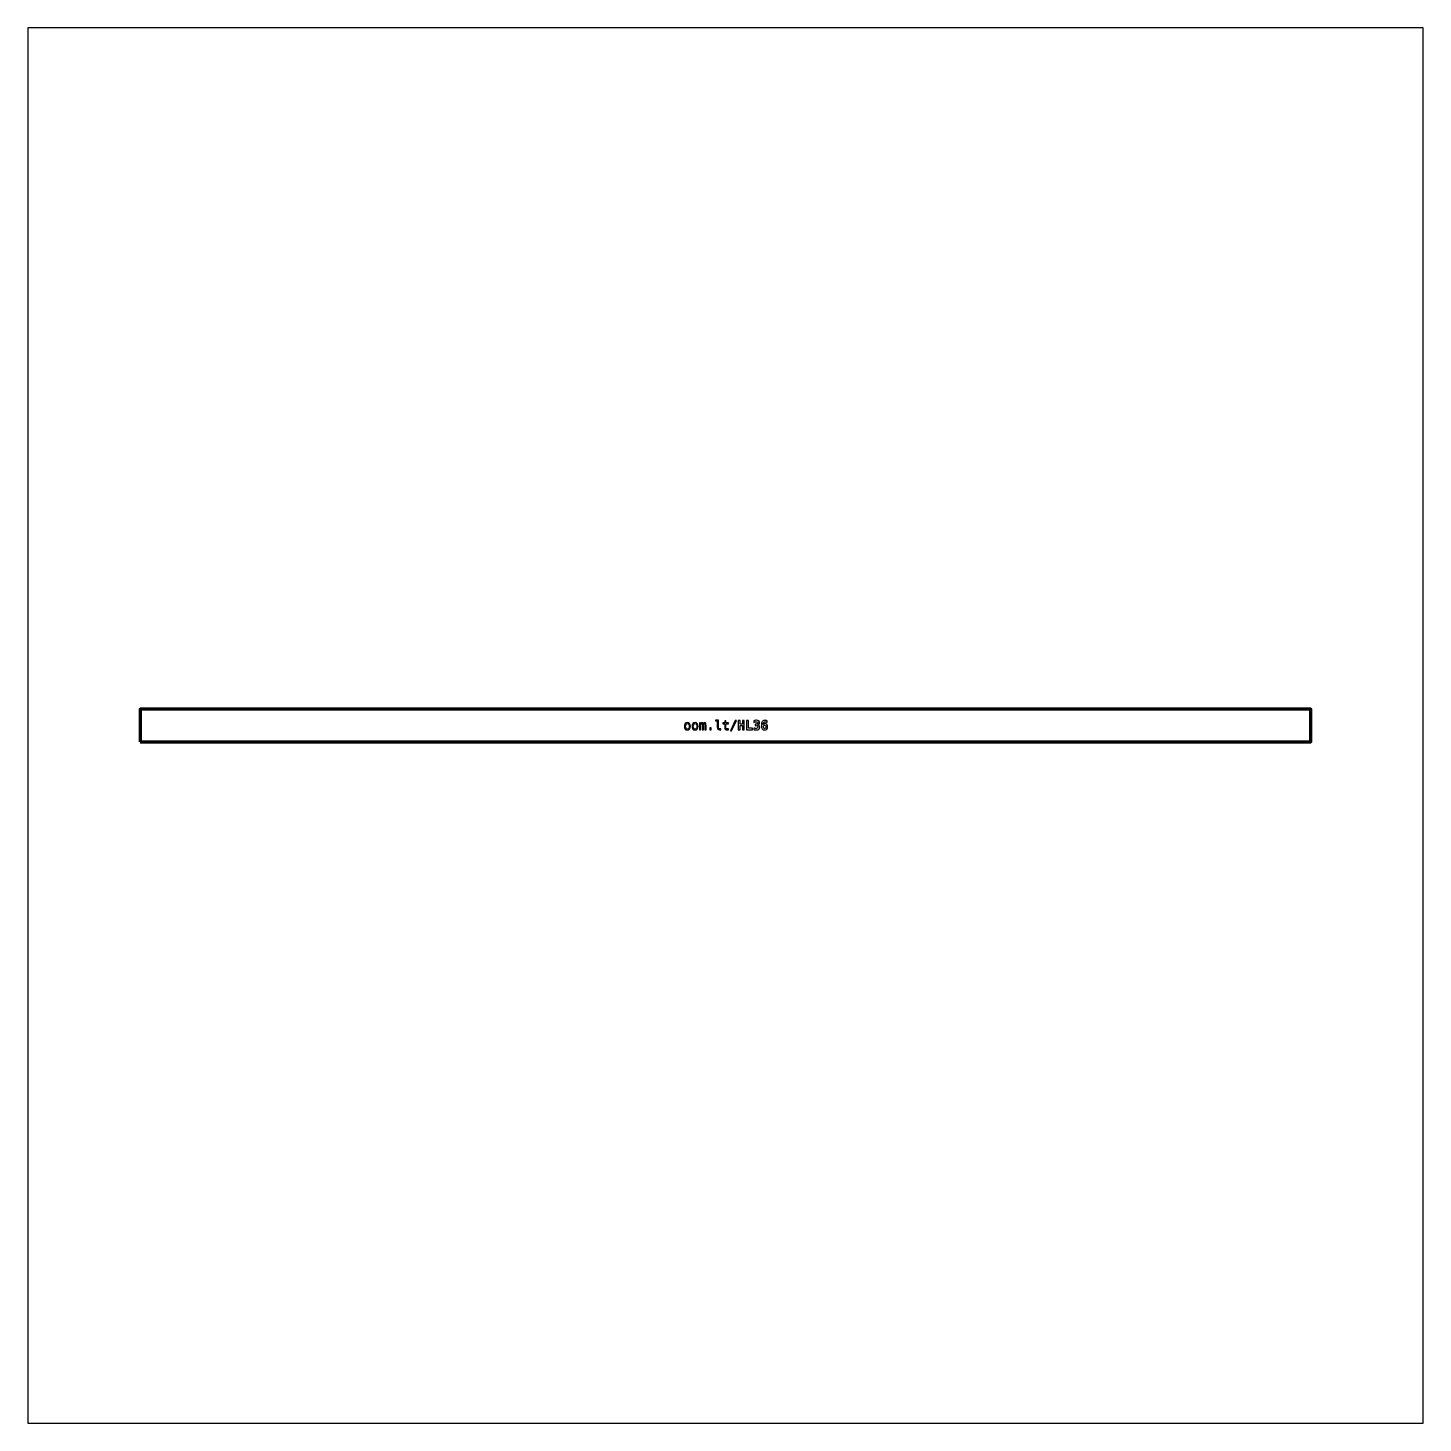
# Model space of a CAD drawing. Header units: centimetres. Extents: x -15.9 to -5, y -20.3 to -9.4.
import ezdxf

# ---------------------------------------------------------------- set-up
doc = ezdxf.new("R2010")
doc.units = ezdxf.units.CM
doc.header["$MEASUREMENT"] = 0
doc.layers.add('Layer 1', color=7, linetype='Continuous')

msp = doc.modelspace()

# ---------------------------------------------------------------- linework, layer by layer
at = {"layer": 'Layer 1', "color": 7}
msp.add_lwpolyline([(-15.95, -20.3), (-5.05, -20.3), (-5.05, -9.4), (-15.95, -9.4), (-15.95, -20.3)], close=True, dxfattribs=at)
at = {"layer": 'Layer 1', "color": 7, "lineweight": 100}
msp.add_lwpolyline([(-15.072, -14.977), (-5.928, -14.977), (-5.928, -14.723), (-15.072, -14.723), (-15.072, -14.977)], close=True, dxfattribs=at)
at = {"layer": 'Layer 1', "color": 250}
for points, knots in [([(-10.55587, -14.8638), (-10.55587, -14.86784), (-10.55513, -14.87087), (-10.55365, -14.87292), (-10.55365, -14.87292), (-10.55217, -14.87497), (-10.54998, -14.876), (-10.54708, -14.876), (-10.54708, -14.876), (-10.54708, -14.876), (-10.53658, -14.876), (-10.53658, -14.876), (-10.53658, -14.876), (-10.53658, -14.876), (-10.53658, -14.88362), (-10.53658, -14.88362), (-10.53658, -14.88362), (-10.53658, -14.88362), (-10.54795, -14.88362), (-10.54795, -14.88362), (-10.54795, -14.88362), (-10.55333, -14.88362), (-10.55748, -14.88189), (-10.56043, -14.87844), (-10.56043, -14.87844), (-10.56338, -14.87499), (-10.56485, -14.8701), (-10.56485, -14.8638), (-10.56485, -14.8638), (-10.56485, -14.8638), (-10.56485, -14.81413), (-10.56485, -14.81413), (-10.56485, -14.81413), (-10.56485, -14.81413), (-10.57925, -14.81413), (-10.57925, -14.81413), (-10.57925, -14.81413), (-10.57925, -14.81413), (-10.57925, -14.8071), (-10.57925, -14.8071), (-10.57925, -14.8071), (-10.57925, -14.8071), (-10.55587, -14.8071), (-10.55587, -14.8071), (-10.55587, -14.8071), (-10.55587, -14.8071), (-10.55587, -14.8638), (-10.55587, -14.8638)], [0, 0, 0, 0, 0.08333333, 0.08333333, 0.08333333, 0.08333333, 0.16666667, 0.16666667, 0.16666667, 0.16666667, 0.25, 0.25, 0.25, 0.25, 0.33333333, 0.33333333, 0.33333333, 0.33333333, 0.41666667, 0.41666667, 0.41666667, 0.41666667, 0.5, 0.5, 0.5, 0.5, 0.58333333, 0.58333333, 0.58333333, 0.58333333, 0.66666667, 0.66666667, 0.66666667, 0.66666667, 0.75, 0.75, 0.75, 0.75, 0.83333333, 0.83333333, 0.83333333, 0.83333333, 0.91666667, 0.91666667, 0.91666667, 0.91666667, 1, 1, 1, 1]), ([(-10.49687, -14.8134), (-10.49687, -14.8134), (-10.49687, -14.82893), (-10.49687, -14.82893), (-10.49687, -14.82893), (-10.49687, -14.82893), (-10.47645, -14.82893), (-10.47645, -14.82893), (-10.47645, -14.82893), (-10.47645, -14.82893), (-10.47645, -14.83592), (-10.47645, -14.83592), (-10.47645, -14.83592), (-10.47645, -14.83592), (-10.49687, -14.83592), (-10.49687, -14.83592), (-10.49687, -14.83592), (-10.49687, -14.83592), (-10.49687, -14.8656), (-10.49687, -14.8656), (-10.49687, -14.8656), (-10.49687, -14.86964), (-10.49611, -14.87245), (-10.49457, -14.87404), (-10.49457, -14.87404), (-10.49304, -14.87564), (-10.49037, -14.87644), (-10.48657, -14.87644), (-10.48657, -14.87644), (-10.48657, -14.87644), (-10.47645, -14.87644), (-10.47645, -14.87644), (-10.47645, -14.87644), (-10.47645, -14.87644), (-10.47645, -14.88362), (-10.47645, -14.88362), (-10.47645, -14.88362), (-10.47645, -14.88362), (-10.48744, -14.88362), (-10.48744, -14.88362), (-10.48744, -14.88362), (-10.49419, -14.88362), (-10.49894, -14.88227), (-10.50171, -14.87957), (-10.50171, -14.87957), (-10.50447, -14.87687), (-10.50586, -14.8722), (-10.50586, -14.8656), (-10.50586, -14.8656), (-10.50586, -14.8656), (-10.50586, -14.83592), (-10.50586, -14.83592), (-10.50586, -14.83592), (-10.50586, -14.83592), (-10.52046, -14.83592), (-10.52046, -14.83592), (-10.52046, -14.83592), (-10.52046, -14.83592), (-10.52046, -14.82893), (-10.52046, -14.82893), (-10.52046, -14.82893), (-10.52046, -14.82893), (-10.50586, -14.82893), (-10.50586, -14.82893), (-10.50586, -14.82893), (-10.50586, -14.82893), (-10.50586, -14.8134), (-10.50586, -14.8134), (-10.50586, -14.8134), (-10.50586, -14.8134), (-10.49687, -14.8134), (-10.49687, -14.8134)], [0, 0, 0, 0, 0.05555556, 0.05555556, 0.05555556, 0.05555556, 0.11111111, 0.11111111, 0.11111111, 0.11111111, 0.16666667, 0.16666667, 0.16666667, 0.16666667, 0.22222222, 0.22222222, 0.22222222, 0.22222222, 0.27777778, 0.27777778, 0.27777778, 0.27777778, 0.33333333, 0.33333333, 0.33333333, 0.33333333, 0.38888889, 0.38888889, 0.38888889, 0.38888889, 0.44444444, 0.44444444, 0.44444444, 0.44444444, 0.5, 0.5, 0.5, 0.5, 0.55555556, 0.55555556, 0.55555556, 0.55555556, 0.61111111, 0.61111111, 0.61111111, 0.61111111, 0.66666667, 0.66666667, 0.66666667, 0.66666667, 0.72222222, 0.72222222, 0.72222222, 0.72222222, 0.77777778, 0.77777778, 0.77777778, 0.77777778, 0.83333333, 0.83333333, 0.83333333, 0.83333333, 0.88888889, 0.88888889, 0.88888889, 0.88888889, 0.94444444, 0.94444444, 0.94444444, 0.94444444, 1, 1, 1, 1]), ([(-10.42323, -14.81071), (-10.42323, -14.81071), (-10.41394, -14.81071), (-10.41394, -14.81071), (-10.41394, -14.81071), (-10.41394, -14.81071), (-10.45233, -14.8929), (-10.45233, -14.8929), (-10.45233, -14.8929), (-10.45233, -14.8929), (-10.46167, -14.8929), (-10.46167, -14.8929), (-10.46167, -14.8929), (-10.46167, -14.8929), (-10.42323, -14.81071), (-10.42323, -14.81071)], [0, 0, 0, 0, 0.25, 0.25, 0.25, 0.25, 0.5, 0.5, 0.5, 0.5, 0.75, 0.75, 0.75, 0.75, 1, 1, 1, 1]), ([(-10.39976, -14.81071), (-10.39976, -14.81071), (-10.38535, -14.81071), (-10.38535, -14.81071), (-10.38535, -14.81071), (-10.38535, -14.81071), (-10.38535, -14.8385), (-10.38535, -14.8385), (-10.38535, -14.8385), (-10.38535, -14.8385), (-10.36732, -14.8385), (-10.36732, -14.8385), (-10.36732, -14.8385), (-10.36732, -14.8385), (-10.36732, -14.81071), (-10.36732, -14.81071), (-10.36732, -14.81071), (-10.36732, -14.81071), (-10.35292, -14.81071), (-10.35292, -14.81071), (-10.35292, -14.81071), (-10.35292, -14.81071), (-10.35292, -14.88362), (-10.35292, -14.88362), (-10.35292, -14.88362), (-10.35292, -14.88362), (-10.36732, -14.88362), (-10.36732, -14.88362), (-10.36732, -14.88362), (-10.36732, -14.88362), (-10.36732, -14.8512), (-10.36732, -14.8512), (-10.36732, -14.8512), (-10.36732, -14.8512), (-10.38535, -14.8512), (-10.38535, -14.8512), (-10.38535, -14.8512), (-10.38535, -14.8512), (-10.38535, -14.88362), (-10.38535, -14.88362), (-10.38535, -14.88362), (-10.38535, -14.88362), (-10.39976, -14.88362), (-10.39976, -14.88362), (-10.39976, -14.88362), (-10.39976, -14.88362), (-10.39976, -14.81071), (-10.39976, -14.81071)], [0, 0, 0, 0, 0.08333333, 0.08333333, 0.08333333, 0.08333333, 0.16666667, 0.16666667, 0.16666667, 0.16666667, 0.25, 0.25, 0.25, 0.25, 0.33333333, 0.33333333, 0.33333333, 0.33333333, 0.41666667, 0.41666667, 0.41666667, 0.41666667, 0.5, 0.5, 0.5, 0.5, 0.58333333, 0.58333333, 0.58333333, 0.58333333, 0.66666667, 0.66666667, 0.66666667, 0.66666667, 0.75, 0.75, 0.75, 0.75, 0.83333333, 0.83333333, 0.83333333, 0.83333333, 0.91666667, 0.91666667, 0.91666667, 0.91666667, 1, 1, 1, 1]), ([(-10.33525, -14.88362), (-10.33525, -14.88362), (-10.33525, -14.81071), (-10.33525, -14.81071), (-10.33525, -14.81071), (-10.33525, -14.81071), (-10.32084, -14.81071), (-10.32084, -14.81071), (-10.32084, -14.81071), (-10.32084, -14.81071), (-10.32084, -14.87092), (-10.32084, -14.87092), (-10.32084, -14.87092), (-10.32084, -14.87092), (-10.29002, -14.87092), (-10.29002, -14.87092), (-10.29002, -14.87092), (-10.29002, -14.87092), (-10.29002, -14.88362), (-10.29002, -14.88362), (-10.29002, -14.88362), (-10.29002, -14.88362), (-10.33525, -14.88362), (-10.33525, -14.88362)], [0, 0, 0, 0, 0.16666667, 0.16666667, 0.16666667, 0.16666667, 0.33333333, 0.33333333, 0.33333333, 0.33333333, 0.5, 0.5, 0.5, 0.5, 0.66666667, 0.66666667, 0.66666667, 0.66666667, 0.83333333, 0.83333333, 0.83333333, 0.83333333, 1, 1, 1, 1]), ([(-10.25922, -14.851), (-10.25922, -14.851), (-10.26693, -14.851), (-10.26693, -14.851), (-10.26693, -14.851), (-10.26693, -14.851), (-10.26693, -14.8383), (-10.26693, -14.8383), (-10.26693, -14.8383), (-10.26693, -14.8383), (-10.25922, -14.8383), (-10.25922, -14.8383), (-10.25922, -14.8383), (-10.25565, -14.8383), (-10.25287, -14.8376), (-10.2509, -14.83618), (-10.2509, -14.83618), (-10.24893, -14.83477), (-10.24795, -14.83276), (-10.24795, -14.8302), (-10.24795, -14.8302), (-10.24795, -14.8275), (-10.24893, -14.82538), (-10.2509, -14.82386), (-10.2509, -14.82386), (-10.25287, -14.82235), (-10.25565, -14.8216), (-10.25922, -14.8216), (-10.25922, -14.8216), (-10.26195, -14.8216), (-10.26488, -14.82195), (-10.268, -14.82263), (-10.268, -14.82263), (-10.27114, -14.82331), (-10.27437, -14.82431), (-10.27772, -14.82561), (-10.27772, -14.82561), (-10.27772, -14.82561), (-10.27772, -14.81253), (-10.27772, -14.81253), (-10.27772, -14.81253), (-10.27437, -14.81151), (-10.27107, -14.81075), (-10.26782, -14.8102), (-10.26782, -14.8102), (-10.26455, -14.80966), (-10.26143, -14.8094), (-10.25843, -14.8094), (-10.25843, -14.8094), (-10.25075, -14.8094), (-10.24477, -14.81108), (-10.24048, -14.81443), (-10.24048, -14.81443), (-10.23618, -14.81778), (-10.23403, -14.8224), (-10.23403, -14.8283), (-10.23403, -14.8283), (-10.23403, -14.83261), (-10.23526, -14.83617), (-10.23775, -14.83892), (-10.23775, -14.83892), (-10.24022, -14.84167), (-10.24375, -14.84347), (-10.24833, -14.8443), (-10.24833, -14.8443), (-10.24313, -14.84522), (-10.23915, -14.8473), (-10.23642, -14.85053), (-10.23642, -14.85053), (-10.23368, -14.85377), (-10.23231, -14.85803), (-10.23231, -14.8633), (-10.23231, -14.8633), (-10.23231, -14.87037), (-10.23458, -14.87575), (-10.2391, -14.87947), (-10.2391, -14.87947), (-10.24363, -14.88319), (-10.2502, -14.88504), (-10.25883, -14.88504), (-10.25883, -14.88504), (-10.2625, -14.88504), (-10.26612, -14.88472), (-10.26969, -14.8841), (-10.26969, -14.8841), (-10.27325, -14.88349), (-10.27667, -14.88259), (-10.27992, -14.88142), (-10.27992, -14.88142), (-10.27992, -14.88142), (-10.27992, -14.86804), (-10.27992, -14.86804), (-10.27992, -14.86804), (-10.27685, -14.86957), (-10.27355, -14.87074), (-10.27, -14.87154), (-10.27, -14.87154), (-10.26647, -14.87234), (-10.26273, -14.87274), (-10.25883, -14.87274), (-10.25883, -14.87274), (-10.25492, -14.87274), (-10.25183, -14.87184), (-10.24955, -14.87002), (-10.24955, -14.87002), (-10.24727, -14.86822), (-10.24613, -14.86578), (-10.24613, -14.86272), (-10.24613, -14.86272), (-10.24613, -14.85898), (-10.24727, -14.85608), (-10.24955, -14.85405), (-10.24955, -14.85405), (-10.25183, -14.85202), (-10.25505, -14.851), (-10.25922, -14.851)], [0, 0, 0, 0, 0.03448276, 0.03448276, 0.03448276, 0.03448276, 0.06896552, 0.06896552, 0.06896552, 0.06896552, 0.10344828, 0.10344828, 0.10344828, 0.10344828, 0.13793103, 0.13793103, 0.13793103, 0.13793103, 0.17241379, 0.17241379, 0.17241379, 0.17241379, 0.20689655, 0.20689655, 0.20689655, 0.20689655, 0.24137931, 0.24137931, 0.24137931, 0.24137931, 0.27586207, 0.27586207, 0.27586207, 0.27586207, 0.31034483, 0.31034483, 0.31034483, 0.31034483, 0.34482759, 0.34482759, 0.34482759, 0.34482759, 0.37931034, 0.37931034, 0.37931034, 0.37931034, 0.4137931, 0.4137931, 0.4137931, 0.4137931, 0.44827586, 0.44827586, 0.44827586, 0.44827586, 0.48275862, 0.48275862, 0.48275862, 0.48275862, 0.51724138, 0.51724138, 0.51724138, 0.51724138, 0.55172414, 0.55172414, 0.55172414, 0.55172414, 0.5862069, 0.5862069, 0.5862069, 0.5862069, 0.62068966, 0.62068966, 0.62068966, 0.62068966, 0.65517241, 0.65517241, 0.65517241, 0.65517241, 0.68965517, 0.68965517, 0.68965517, 0.68965517, 0.72413793, 0.72413793, 0.72413793, 0.72413793, 0.75862069, 0.75862069, 0.75862069, 0.75862069, 0.79310345, 0.79310345, 0.79310345, 0.79310345, 0.82758621, 0.82758621, 0.82758621, 0.82758621, 0.86206897, 0.86206897, 0.86206897, 0.86206897, 0.89655172, 0.89655172, 0.89655172, 0.89655172, 0.93103448, 0.93103448, 0.93103448, 0.93103448, 0.96551724, 0.96551724, 0.96551724, 0.96551724, 1, 1, 1, 1]), ([(-10.17552, -14.81243), (-10.17552, -14.81243), (-10.17552, -14.82551), (-10.17552, -14.82551), (-10.17552, -14.82551), (-10.17809, -14.82405), (-10.18056, -14.82295), (-10.18292, -14.82221), (-10.18292, -14.82221), (-10.18527, -14.82148), (-10.18754, -14.82111), (-10.18972, -14.82111), (-10.18972, -14.82111), (-10.19492, -14.82111), (-10.19889, -14.82286), (-10.20161, -14.82636), (-10.20161, -14.82636), (-10.20432, -14.82986), (-10.20574, -14.83503), (-10.20587, -14.84187), (-10.20587, -14.84187), (-10.20434, -14.83975), (-10.20239, -14.83817), (-10.20002, -14.8371), (-10.20002, -14.8371), (-10.19764, -14.83605), (-10.19484, -14.83552), (-10.19162, -14.83552), (-10.19162, -14.83552), (-10.18504, -14.83552), (-10.17997, -14.8376), (-10.17639, -14.84175), (-10.17639, -14.84175), (-10.1728, -14.8459), (-10.17102, -14.85178), (-10.17102, -14.8594), (-10.17102, -14.8594), (-10.17102, -14.86757), (-10.17304, -14.8739), (-10.17706, -14.8784), (-10.17706, -14.8784), (-10.18107, -14.88289), (-10.18672, -14.88514), (-10.19402, -14.88514), (-10.19402, -14.88514), (-10.20291, -14.88514), (-10.20936, -14.88215), (-10.21338, -14.8762), (-10.21338, -14.8762), (-10.21739, -14.87024), (-10.21941, -14.86062), (-10.21941, -14.84733), (-10.21941, -14.84733), (-10.21941, -14.83472), (-10.21696, -14.82525), (-10.21204, -14.81895), (-10.21204, -14.81895), (-10.20712, -14.81265), (-10.19976, -14.8095), (-10.18992, -14.8095), (-10.18992, -14.8095), (-10.18764, -14.8095), (-10.18529, -14.80975), (-10.18287, -14.81023), (-10.18287, -14.81023), (-10.18044, -14.81071), (-10.17799, -14.81145), (-10.17552, -14.81243)], [0, 0, 0, 0, 0.05882353, 0.05882353, 0.05882353, 0.05882353, 0.11764706, 0.11764706, 0.11764706, 0.11764706, 0.17647059, 0.17647059, 0.17647059, 0.17647059, 0.23529412, 0.23529412, 0.23529412, 0.23529412, 0.29411765, 0.29411765, 0.29411765, 0.29411765, 0.35294118, 0.35294118, 0.35294118, 0.35294118, 0.41176471, 0.41176471, 0.41176471, 0.41176471, 0.47058824, 0.47058824, 0.47058824, 0.47058824, 0.52941176, 0.52941176, 0.52941176, 0.52941176, 0.58823529, 0.58823529, 0.58823529, 0.58823529, 0.64705882, 0.64705882, 0.64705882, 0.64705882, 0.70588235, 0.70588235, 0.70588235, 0.70588235, 0.76470588, 0.76470588, 0.76470588, 0.76470588, 0.82352941, 0.82352941, 0.82352941, 0.82352941, 0.88235294, 0.88235294, 0.88235294, 0.88235294, 0.94117647, 0.94117647, 0.94117647, 0.94117647, 1, 1, 1, 1]), ([(-10.79782, -14.82761), (-10.79024, -14.82761), (-10.78444, -14.83006), (-10.78042, -14.83498), (-10.78042, -14.83498), (-10.7764, -14.8399), (-10.77439, -14.84702), (-10.77439, -14.85632), (-10.77439, -14.85632), (-10.77439, -14.86567), (-10.77639, -14.87279), (-10.78039, -14.87769), (-10.78039, -14.87769), (-10.78441, -14.88259), (-10.79021, -14.88504), (-10.79782, -14.88504), (-10.79782, -14.88504), (-10.80542, -14.88504), (-10.81121, -14.88259), (-10.81523, -14.87769), (-10.81523, -14.87769), (-10.81923, -14.87279), (-10.82123, -14.86567), (-10.82123, -14.85632), (-10.82123, -14.85632), (-10.82123, -14.84702), (-10.81923, -14.8399), (-10.81523, -14.83498), (-10.81523, -14.83498), (-10.81121, -14.83006), (-10.80542, -14.82761), (-10.79782, -14.82761)], [0, 0, 0, 0, 0.125, 0.125, 0.125, 0.125, 0.25, 0.25, 0.25, 0.25, 0.375, 0.375, 0.375, 0.375, 0.5, 0.5, 0.5, 0.5, 0.625, 0.625, 0.625, 0.625, 0.75, 0.75, 0.75, 0.75, 0.875, 0.875, 0.875, 0.875, 1, 1, 1, 1]), ([(-10.79782, -14.83523), (-10.80239, -14.83523), (-10.80584, -14.837), (-10.80819, -14.84055), (-10.80819, -14.84055), (-10.81054, -14.8441), (-10.81171, -14.84937), (-10.81171, -14.85632), (-10.81171, -14.85632), (-10.81171, -14.86325), (-10.81054, -14.8685), (-10.80819, -14.87207), (-10.80819, -14.87207), (-10.80584, -14.87564), (-10.80239, -14.87742), (-10.79782, -14.87742), (-10.79782, -14.87742), (-10.79324, -14.87742), (-10.78977, -14.87564), (-10.78742, -14.87207), (-10.78742, -14.87207), (-10.78507, -14.8685), (-10.78391, -14.86325), (-10.78391, -14.85632), (-10.78391, -14.85632), (-10.78391, -14.84937), (-10.78507, -14.8441), (-10.78742, -14.84055), (-10.78742, -14.84055), (-10.78977, -14.837), (-10.79324, -14.83523), (-10.79782, -14.83523)], [0, 0, 0, 0, 0.125, 0.125, 0.125, 0.125, 0.25, 0.25, 0.25, 0.25, 0.375, 0.375, 0.375, 0.375, 0.5, 0.5, 0.5, 0.5, 0.625, 0.625, 0.625, 0.625, 0.75, 0.75, 0.75, 0.75, 0.875, 0.875, 0.875, 0.875, 1, 1, 1, 1]), ([(-10.73761, -14.82761), (-10.73003, -14.82761), (-10.72423, -14.83006), (-10.72021, -14.83498), (-10.72021, -14.83498), (-10.71619, -14.8399), (-10.71418, -14.84702), (-10.71418, -14.85632), (-10.71418, -14.85632), (-10.71418, -14.86567), (-10.71618, -14.87279), (-10.72018, -14.87769), (-10.72018, -14.87769), (-10.7242, -14.88259), (-10.73, -14.88504), (-10.73761, -14.88504), (-10.73761, -14.88504), (-10.74521, -14.88504), (-10.751, -14.88259), (-10.75502, -14.87769), (-10.75502, -14.87769), (-10.75902, -14.87279), (-10.76102, -14.86567), (-10.76102, -14.85632), (-10.76102, -14.85632), (-10.76102, -14.84702), (-10.75902, -14.8399), (-10.75502, -14.83498), (-10.75502, -14.83498), (-10.751, -14.83006), (-10.74521, -14.82761), (-10.73761, -14.82761)], [0, 0, 0, 0, 0.125, 0.125, 0.125, 0.125, 0.25, 0.25, 0.25, 0.25, 0.375, 0.375, 0.375, 0.375, 0.5, 0.5, 0.5, 0.5, 0.625, 0.625, 0.625, 0.625, 0.75, 0.75, 0.75, 0.75, 0.875, 0.875, 0.875, 0.875, 1, 1, 1, 1]), ([(-10.73761, -14.83523), (-10.74218, -14.83523), (-10.74563, -14.837), (-10.74798, -14.84055), (-10.74798, -14.84055), (-10.75033, -14.8441), (-10.7515, -14.84937), (-10.7515, -14.85632), (-10.7515, -14.85632), (-10.7515, -14.86325), (-10.75033, -14.8685), (-10.74798, -14.87207), (-10.74798, -14.87207), (-10.74563, -14.87564), (-10.74218, -14.87742), (-10.73761, -14.87742), (-10.73761, -14.87742), (-10.73303, -14.87742), (-10.72956, -14.87564), (-10.72721, -14.87207), (-10.72721, -14.87207), (-10.72486, -14.8685), (-10.7237, -14.86325), (-10.7237, -14.85632), (-10.7237, -14.85632), (-10.7237, -14.84937), (-10.72486, -14.8441), (-10.72721, -14.84055), (-10.72721, -14.84055), (-10.72956, -14.837), (-10.73303, -14.83523), (-10.73761, -14.83523)], [0, 0, 0, 0, 0.125, 0.125, 0.125, 0.125, 0.25, 0.25, 0.25, 0.25, 0.375, 0.375, 0.375, 0.375, 0.5, 0.5, 0.5, 0.5, 0.625, 0.625, 0.625, 0.625, 0.75, 0.75, 0.75, 0.75, 0.875, 0.875, 0.875, 0.875, 1, 1, 1, 1]), ([(-10.67449, -14.8345), (-10.67339, -14.83215), (-10.67197, -14.83041), (-10.67025, -14.8293), (-10.67025, -14.8293), (-10.66855, -14.82818), (-10.66649, -14.82761), (-10.66409, -14.82761), (-10.66409, -14.82761), (-10.65969, -14.82761), (-10.65658, -14.82931), (-10.65478, -14.83271), (-10.65478, -14.83271), (-10.65297, -14.83612), (-10.65207, -14.84252), (-10.65207, -14.85193), (-10.65207, -14.85193), (-10.65207, -14.85193), (-10.65207, -14.88362), (-10.65207, -14.88362), (-10.65207, -14.88362), (-10.65207, -14.88362), (-10.66027, -14.88362), (-10.66027, -14.88362), (-10.66027, -14.88362), (-10.66027, -14.88362), (-10.66027, -14.85232), (-10.66027, -14.85232), (-10.66027, -14.85232), (-10.66027, -14.8446), (-10.6607, -14.83982), (-10.66157, -14.83793), (-10.66157, -14.83793), (-10.66242, -14.83607), (-10.664, -14.83513), (-10.66629, -14.83513), (-10.66629, -14.83513), (-10.66889, -14.83513), (-10.67067, -14.83613), (-10.67164, -14.83813), (-10.67164, -14.83813), (-10.67259, -14.84013), (-10.67307, -14.84487), (-10.67307, -14.85232), (-10.67307, -14.85232), (-10.67307, -14.85232), (-10.67307, -14.88362), (-10.67307, -14.88362), (-10.67307, -14.88362), (-10.67307, -14.88362), (-10.68127, -14.88362), (-10.68127, -14.88362), (-10.68127, -14.88362), (-10.68127, -14.88362), (-10.68127, -14.85232), (-10.68127, -14.85232), (-10.68127, -14.85232), (-10.68127, -14.8445), (-10.68174, -14.83968), (-10.68267, -14.83787), (-10.68267, -14.83787), (-10.68359, -14.83605), (-10.68525, -14.83513), (-10.68767, -14.83513), (-10.68767, -14.83513), (-10.69005, -14.83513), (-10.69171, -14.83613), (-10.69262, -14.83813), (-10.69262, -14.83813), (-10.69356, -14.84013), (-10.69402, -14.84487), (-10.69402, -14.85232), (-10.69402, -14.85232), (-10.69402, -14.85232), (-10.69402, -14.88362), (-10.69402, -14.88362), (-10.69402, -14.88362), (-10.69402, -14.88362), (-10.70217, -14.88362), (-10.70217, -14.88362), (-10.70217, -14.88362), (-10.70217, -14.88362), (-10.70217, -14.82893), (-10.70217, -14.82893), (-10.70217, -14.82893), (-10.70217, -14.82893), (-10.69402, -14.82893), (-10.69402, -14.82893), (-10.69402, -14.82893), (-10.69402, -14.82893), (-10.69402, -14.83361), (-10.69402, -14.83361), (-10.69402, -14.83361), (-10.69296, -14.83166), (-10.69161, -14.83018), (-10.68999, -14.82915), (-10.68999, -14.82915), (-10.68839, -14.82813), (-10.68655, -14.82761), (-10.6845, -14.82761), (-10.6845, -14.82761), (-10.68202, -14.82761), (-10.67997, -14.82818), (-10.67832, -14.82931), (-10.67832, -14.82931), (-10.67667, -14.83046), (-10.6754, -14.83218), (-10.67449, -14.8345)], [0, 0, 0, 0, 0.03703704, 0.03703704, 0.03703704, 0.03703704, 0.07407407, 0.07407407, 0.07407407, 0.07407407, 0.11111111, 0.11111111, 0.11111111, 0.11111111, 0.14814815, 0.14814815, 0.14814815, 0.14814815, 0.18518519, 0.18518519, 0.18518519, 0.18518519, 0.22222222, 0.22222222, 0.22222222, 0.22222222, 0.25925926, 0.25925926, 0.25925926, 0.25925926, 0.2962963, 0.2962963, 0.2962963, 0.2962963, 0.33333333, 0.33333333, 0.33333333, 0.33333333, 0.37037037, 0.37037037, 0.37037037, 0.37037037, 0.40740741, 0.40740741, 0.40740741, 0.40740741, 0.44444444, 0.44444444, 0.44444444, 0.44444444, 0.48148148, 0.48148148, 0.48148148, 0.48148148, 0.51851852, 0.51851852, 0.51851852, 0.51851852, 0.55555556, 0.55555556, 0.55555556, 0.55555556, 0.59259259, 0.59259259, 0.59259259, 0.59259259, 0.62962963, 0.62962963, 0.62962963, 0.62962963, 0.66666667, 0.66666667, 0.66666667, 0.66666667, 0.7037037, 0.7037037, 0.7037037, 0.7037037, 0.74074074, 0.74074074, 0.74074074, 0.74074074, 0.77777778, 0.77777778, 0.77777778, 0.77777778, 0.81481481, 0.81481481, 0.81481481, 0.81481481, 0.85185185, 0.85185185, 0.85185185, 0.85185185, 0.88888889, 0.88888889, 0.88888889, 0.88888889, 0.92592593, 0.92592593, 0.92592593, 0.92592593, 0.96296296, 0.96296296, 0.96296296, 0.96296296, 1, 1, 1, 1]), ([(-10.62339, -14.86872), (-10.62339, -14.86872), (-10.61109, -14.86872), (-10.61109, -14.86872), (-10.61109, -14.86872), (-10.61109, -14.86872), (-10.61109, -14.88362), (-10.61109, -14.88362), (-10.61109, -14.88362), (-10.61109, -14.88362), (-10.62339, -14.88362), (-10.62339, -14.88362), (-10.62339, -14.88362), (-10.62339, -14.88362), (-10.62339, -14.86872), (-10.62339, -14.86872)], [0, 0, 0, 0, 0.25, 0.25, 0.25, 0.25, 0.5, 0.5, 0.5, 0.5, 0.75, 0.75, 0.75, 0.75, 1, 1, 1, 1]), ([(-10.19441, -14.84708), (-10.19752, -14.84708), (-10.19991, -14.84822), (-10.20156, -14.85048), (-10.20156, -14.85048), (-10.20321, -14.85275), (-10.20402, -14.85602), (-10.20402, -14.86032), (-10.20402, -14.86032), (-10.20402, -14.86458), (-10.20321, -14.86785), (-10.20156, -14.87012), (-10.20156, -14.87012), (-10.19991, -14.87239), (-10.19752, -14.87352), (-10.19441, -14.87352), (-10.19441, -14.87352), (-10.19127, -14.87352), (-10.18887, -14.87239), (-10.18721, -14.87012), (-10.18721, -14.87012), (-10.18552, -14.86785), (-10.18469, -14.86458), (-10.18469, -14.86032), (-10.18469, -14.86032), (-10.18469, -14.85605), (-10.18552, -14.85278), (-10.18721, -14.8505), (-10.18721, -14.8505), (-10.18887, -14.84822), (-10.19127, -14.84708), (-10.19441, -14.84708)], [0, 0, 0, 0, 0.125, 0.125, 0.125, 0.125, 0.25, 0.25, 0.25, 0.25, 0.375, 0.375, 0.375, 0.375, 0.5, 0.5, 0.5, 0.5, 0.625, 0.625, 0.625, 0.625, 0.75, 0.75, 0.75, 0.75, 0.875, 0.875, 0.875, 0.875, 1, 1, 1, 1])]:
    msp.add_open_spline(points, degree=3, knots=knots, dxfattribs=at)

doc.saveas('drawing.dxf')
